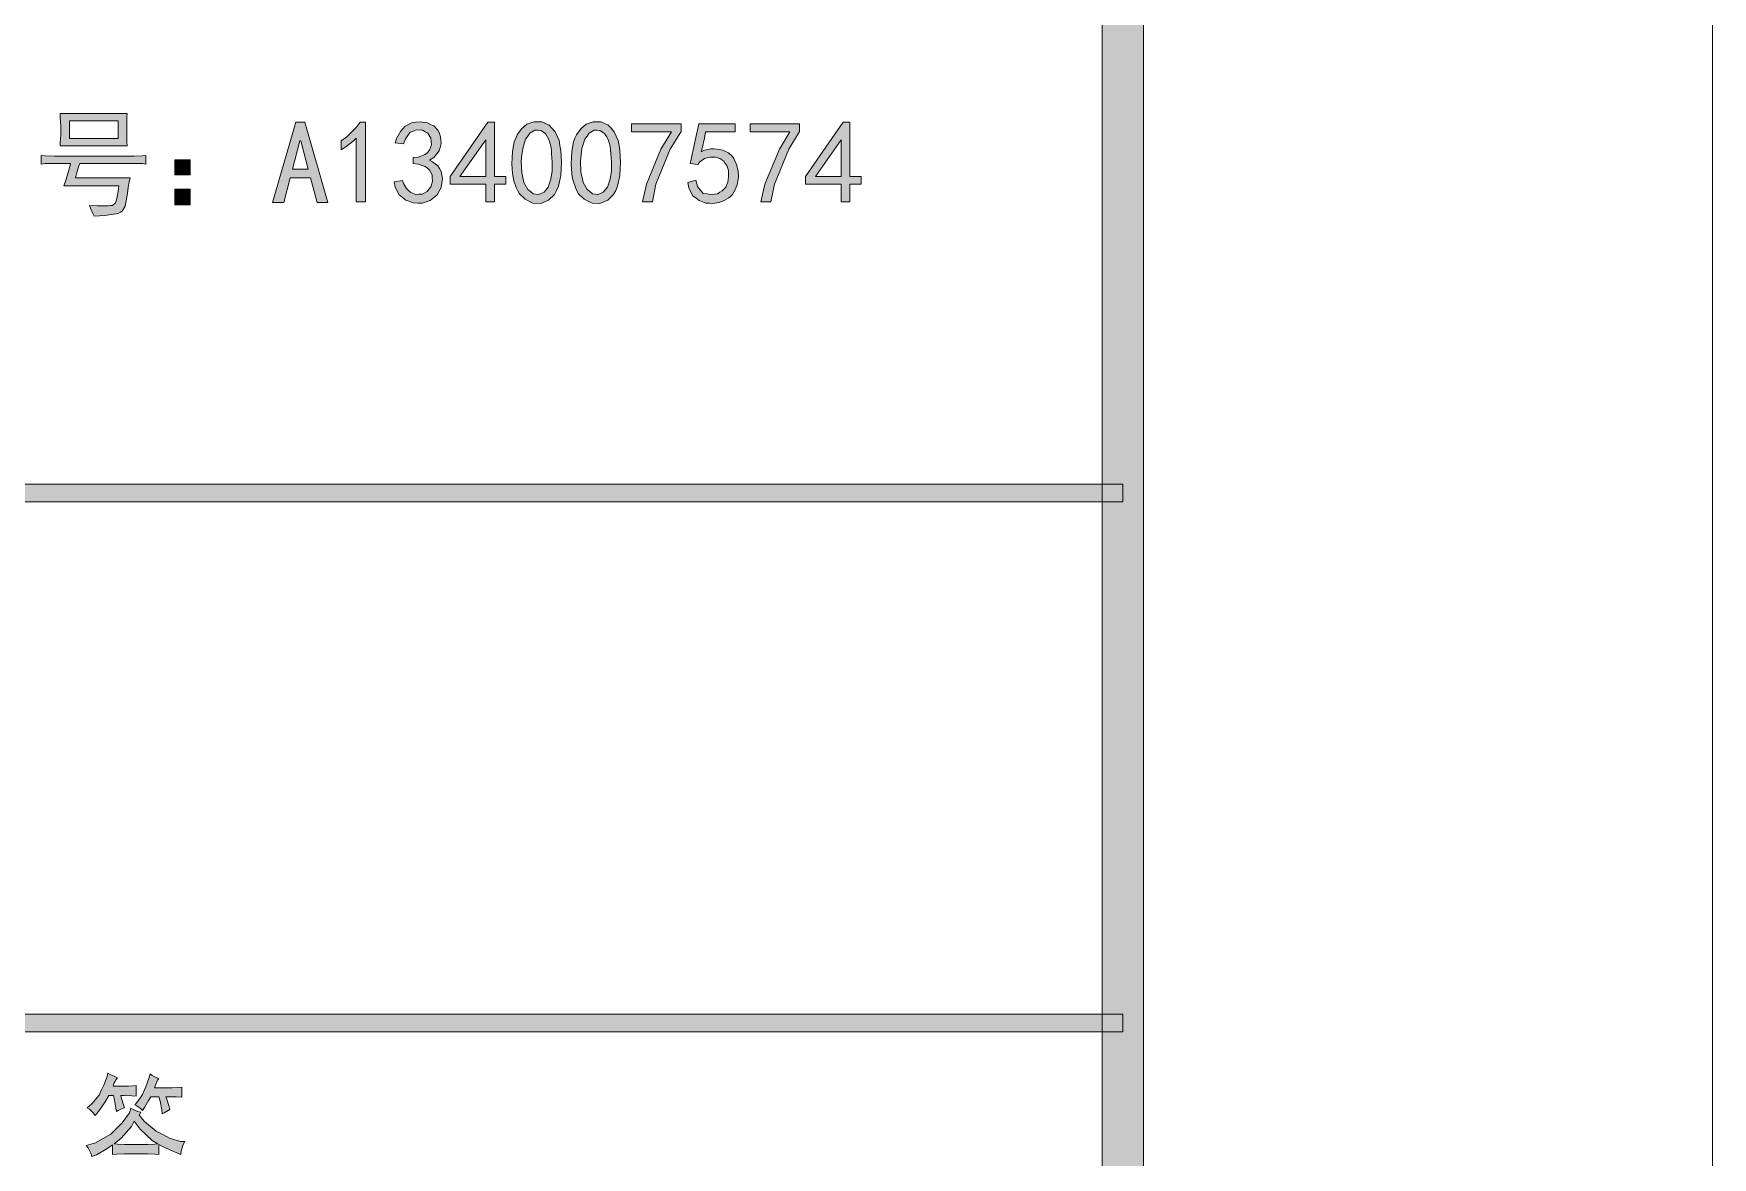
# Model space of a CAD drawing. Header units: millimetres. Extents: x 0 to 586, y 0 to 414.
# Drawn here: x 557.56 to 585.63, y 330.58 to 349.38 of the extents above; entities that cross this region are included whole.
import ezdxf

# ---------------------------------------------------------------- set-up
doc = ezdxf.new("R2010")
doc.units = ezdxf.units.MM

msp = doc.modelspace()

# ---------------------------------------------------------------- hatches: boundary and pattern name
h = msp.add_hatch(color=0)
h.dxf.hatch_style = 2
h.paths.add_polyline_path([(576.117861, 9.514417), (575.429944, 10.205861), (575.429944, 403.877639), (576.117861, 404.569083)])
h = msp.add_hatch(color=0)
h.paths.add_polyline_path([(559.124556, 348.039972), (559.121028, 347.98), (559.1175, 347.849472), (559.1175, 347.775389), (559.1175, 347.701306), (559.121028, 347.563722), (559.124556, 347.496694), (558.002722, 347.496694), (558.00625, 347.549611), (558.013306, 347.680139), (558.013306, 347.750694), (558.013306, 347.828306), (558.00625, 347.972944), (558.002722, 348.039972)])
h.paths.add_polyline_path([(558.972861, 347.620167), (558.972861, 347.912972), (558.157944, 347.912972), (558.157944, 347.620167)])
h = msp.add_hatch(color=0)
h.paths.add_polyline_path([(562.483, 346.55125), (562.299556, 346.55125), (562.190194, 346.964), (561.848, 346.964), (561.742167, 346.55125), (561.555194, 346.55125), (561.94325, 347.891806), (562.098472, 347.891806)])
h.paths.add_polyline_path([(562.151389, 347.108639), (562.027917, 347.581361), (562.013806, 347.581361), (561.886806, 347.108639)])
h = msp.add_hatch(color=0)
h.dxf.hatch_style = 2
h.paths.add_polyline_path([(562.955722, 347.627222), (562.906333, 347.577833), (562.779333, 347.482583), (562.701722, 347.433194), (562.701722, 347.581361), (562.796972, 347.648389), (562.955722, 347.803611), (563.019222, 347.891806), (563.110944, 347.891806), (563.110944, 346.561833), (562.955722, 346.561833)])
h = msp.add_hatch(color=0)
h.dxf.hatch_style = 2
h.paths.add_polyline_path([(563.590722, 346.893444), (563.728306, 346.918139), (563.745944, 346.865222), (563.795333, 346.784083), (563.830611, 346.748806), (563.865889, 346.717056), (563.954083, 346.685306), (564.003472, 346.688833), (564.056389, 346.688833), (564.141056, 346.731167), (564.169278, 346.7735), (564.201028, 346.812306), (564.22925, 346.907556), (564.225722, 346.960472), (564.222194, 347.009861), (564.179861, 347.091), (564.144583, 347.12275), (564.105778, 347.150972), (563.989361, 347.189778), (563.908222, 347.203889), (563.908222, 347.302667), (563.989361, 347.309722), (564.105778, 347.352056), (564.144583, 347.387333), (564.179861, 347.422611), (564.215139, 347.514333), (564.208083, 347.570778), (564.204556, 347.627222), (564.155167, 347.708361), (564.109306, 347.733056), (564.063444, 347.75775), (563.964667, 347.764806), (563.91175, 347.743639), (563.858833, 347.726), (563.777694, 347.616639), (563.745944, 347.528444), (563.604833, 347.549611), (563.629528, 347.620167), (563.693028, 347.736583), (563.735361, 347.782444), (563.774167, 347.828306), (563.883528, 347.88475), (563.954083, 347.891806), (564.024639, 347.898861), (564.144583, 347.881222), (564.1975, 347.856528), (564.250417, 347.831833), (564.3245, 347.754222), (564.345667, 347.701306), (564.366833, 347.648389), (564.373889, 347.5355), (564.35625, 347.472), (564.342139, 347.412028), (564.253944, 347.302667), (564.179861, 347.256806), (564.232778, 347.232111), (564.317444, 347.165083), (564.345667, 347.119222), (564.373889, 347.069833), (564.395056, 346.949889), (564.384472, 346.872278), (564.373889, 346.798194), (564.306861, 346.67825), (564.246889, 346.628861), (564.190444, 346.583), (564.059917, 346.540667), (563.985833, 346.540667), (563.91175, 346.544194), (563.78475, 346.590056), (563.728306, 346.632389), (563.675389, 346.67825), (563.604833, 346.808778)])
h = msp.add_hatch(color=0)
h.paths.add_polyline_path([(565.121778, 346.854639), (564.525583, 346.854639), (564.525583, 346.985167), (565.153528, 347.891806), (565.269944, 347.891806), (565.269944, 346.985167), (565.456917, 346.985167), (565.456917, 346.854639), (565.269944, 346.854639), (565.269944, 346.561833), (565.121778, 346.561833)])
h.paths.add_polyline_path([(565.121778, 346.985167), (565.121778, 347.599), (564.687861, 346.985167)])
h = msp.add_hatch(color=0)
h.paths.add_polyline_path([(565.56275, 347.299139), (565.566278, 347.401444), (565.598028, 347.563722), (565.622722, 347.623694), (565.647417, 347.683667), (565.717972, 347.782444), (565.763833, 347.82125), (565.809694, 347.860056), (565.926111, 347.898861), (565.993139, 347.898861), (566.060167, 347.898861), (566.180111, 347.842417), (566.2295, 347.785972), (566.278889, 347.729528), (566.345917, 347.588417), (566.360028, 347.50375), (566.377667, 347.419083), (566.384722, 347.225056), (566.381194, 347.112167), (566.374139, 347.002806), (566.335333, 346.822889), (566.303583, 346.752333), (566.268306, 346.685306), (566.169528, 346.586528), (566.106028, 346.561833), (566.039, 346.533611), (565.908472, 346.540667), (565.841444, 346.572417), (565.777944, 346.604167), (565.682694, 346.692361), (565.658, 346.745278), (565.629778, 346.801722), (565.590972, 346.914611), (565.580389, 346.974583), (565.566278, 347.034556), (565.559222, 347.196833)])
h.paths.add_polyline_path([(565.725028, 347.345), (565.714444, 347.239167), (565.7215, 347.048667), (565.742667, 346.967528), (565.760306, 346.882861), (565.823806, 346.766444), (565.869667, 346.731167), (565.915528, 346.695889), (566.003722, 346.681778), (566.049583, 346.702944), (566.098972, 346.724111), (566.166, 346.808778), (566.187167, 346.872278), (566.208333, 346.939306), (566.2295, 347.076889), (566.2295, 347.150972), (566.2295, 347.228583), (566.222444, 347.366167), (566.218917, 347.426139), (566.211861, 347.489639), (566.176583, 347.602528), (566.148361, 347.651917), (566.120139, 347.701306), (566.042528, 347.754222), (565.993139, 347.75775), (565.94375, 347.75775), (565.859083, 347.708361), (565.823806, 347.658972), (565.785, 347.609583), (565.739139, 347.450833)])
h = msp.add_hatch(color=0)
h.paths.add_polyline_path([(566.554056, 347.299139), (566.557583, 347.401444), (566.585806, 347.563722), (566.6105, 347.623694), (566.638722, 347.683667), (566.709278, 347.782444), (566.755139, 347.82125), (566.801, 347.860056), (566.917417, 347.898861), (566.984444, 347.898861), (567.051472, 347.898861), (567.167889, 347.842417), (567.220806, 347.785972), (567.270194, 347.729528), (567.337222, 347.588417), (567.351333, 347.50375), (567.365444, 347.419083), (567.376028, 347.225056), (567.368972, 347.112167), (567.365444, 347.002806), (567.326639, 346.822889), (567.294889, 346.752333), (567.259611, 346.685306), (567.160833, 346.586528), (567.097333, 346.561833), (567.030306, 346.533611), (566.899778, 346.540667), (566.83275, 346.572417), (566.765722, 346.604167), (566.674, 346.692361), (566.645778, 346.745278), (566.621083, 346.801722), (566.582278, 346.914611), (566.568167, 346.974583), (566.557583, 347.034556), (566.550528, 347.196833)])
h.paths.add_polyline_path([(566.716333, 347.345), (566.70575, 347.239167), (566.712806, 347.048667), (566.730444, 346.967528), (566.751611, 346.882861), (566.815111, 346.766444), (566.860972, 346.731167), (566.903306, 346.695889), (566.995028, 346.681778), (567.040889, 346.702944), (567.08675, 346.724111), (567.157306, 346.808778), (567.178472, 346.872278), (567.199639, 346.939306), (567.220806, 347.076889), (567.220806, 347.150972), (567.220806, 347.228583), (567.21375, 347.366167), (567.206694, 347.426139), (567.203167, 347.489639), (567.167889, 347.602528), (567.139667, 347.651917), (567.107917, 347.701306), (567.030306, 347.754222), (566.984444, 347.75775), (566.935056, 347.75775), (566.850389, 347.708361), (566.815111, 347.658972), (566.776306, 347.609583), (566.726917, 347.450833)])
h = msp.add_hatch(color=0)
h.dxf.hatch_style = 2
h.paths.add_polyline_path([(567.739389, 346.561833), (567.806417, 346.854639), (568.049833, 347.44025), (568.226222, 347.729528), (567.559472, 347.729528), (567.559472, 347.867111), (568.3885, 347.867111), (568.3885, 347.736583), (568.205056, 347.443778), (567.965167, 346.854639), (567.908722, 346.561833)])
h = msp.add_hatch(color=0)
h.dxf.hatch_style = 2
h.paths.add_polyline_path([(568.635444, 346.925194), (568.663667, 346.819361), (568.755389, 346.702944), (568.822417, 346.692361), (568.885917, 346.681778), (568.995278, 346.692361), (569.034083, 346.720583), (569.076417, 346.745278), (569.132861, 346.808778), (569.1505, 346.851111), (569.168139, 346.889917), (569.18225, 346.981639), (569.18225, 347.031028), (569.178722, 347.083944), (569.1505, 347.168611), (569.125806, 347.203889), (569.101111, 347.239167), (569.037611, 347.285028), (568.998806, 347.295611), (568.96, 347.306194), (568.875333, 347.306194), (568.825944, 347.295611), (568.776556, 347.285028), (568.698944, 347.228583), (568.667194, 347.18625), (568.536667, 347.203889), (568.543722, 347.225056), (568.617806, 347.560194), (568.681306, 347.867111), (569.291611, 347.867111), (569.291611, 347.729528), (568.797722, 347.729528), (568.780083, 347.623694), (568.741278, 347.457889), (568.720111, 347.397917), (568.780083, 347.422611), (568.885917, 347.447306), (568.938833, 347.447306), (568.988222, 347.443778), (569.083472, 347.422611), (569.129333, 347.401444), (569.178722, 347.380278), (569.24575, 347.320306), (569.266917, 347.285028), (569.288083, 347.246222), (569.319833, 347.172139), (569.326889, 347.136861), (569.337472, 347.101583), (569.344528, 347.020444), (569.344528, 346.978111), (569.341, 346.935778), (569.323361, 346.847583), (569.30925, 346.80525), (569.291611, 346.759389), (569.24575, 346.685306), (569.217528, 346.657083), (569.185778, 346.628861), (569.108167, 346.583), (569.065833, 346.565361), (569.019972, 346.547722), (568.917667, 346.533611), (568.861222, 346.537139), (568.80125, 346.540667), (568.691889, 346.583), (568.638972, 346.621806), (568.586056, 346.660611), (568.5155, 346.791139), (568.497861, 346.886389)])
h = msp.add_hatch(color=0)
h.dxf.hatch_style = 2
h.paths.add_polyline_path([(569.718472, 346.561833), (569.789028, 346.854639), (570.032444, 347.44025), (570.205306, 347.729528), (569.542083, 347.729528), (569.542083, 347.867111), (570.367583, 347.867111), (570.367583, 347.736583), (570.187667, 347.443778), (569.947778, 346.854639), (569.887806, 346.561833)])
h = msp.add_hatch(color=0)
h.paths.add_polyline_path([(571.066083, 346.854639), (570.469889, 346.854639), (570.469889, 346.985167), (571.097833, 347.891806), (571.210722, 347.891806), (571.210722, 346.985167), (571.397694, 346.985167), (571.397694, 346.854639), (571.210722, 346.854639), (571.210722, 346.561833), (571.066083, 346.561833)])
h.paths.add_polyline_path([(571.066083, 346.985167), (571.066083, 347.599), (570.632167, 346.985167)])
h = msp.add_hatch(color=0)
h.dxf.hatch_style = 2
h.paths.add_polyline_path([(559.173944, 347.327361), (559.2445, 347.327361), (559.378556, 347.330889), (559.435, 347.334417), (559.435, 347.193306), (559.378556, 347.200361), (559.2445, 347.203889), (559.173944, 347.203889), (558.330806, 347.203889), (558.313167, 347.147444), (558.277889, 347.0275), (558.26025, 346.964), (559.173944, 346.964), (559.159833, 346.9005), (559.142194, 346.798194), (559.138667, 346.752333), (559.131611, 346.71), (559.113972, 346.607694), (559.103389, 346.547722), (559.092806, 346.48775), (559.043417, 346.406611), (559.011667, 346.385444), (558.976389, 346.364278), (558.754139, 346.332528), (558.570694, 346.321944), (558.553056, 346.364278), (558.51425, 346.452472), (558.493083, 346.498333), (558.630667, 346.494806), (558.807056, 346.494806), (558.842333, 346.498333), (558.881139, 346.501861), (558.930528, 346.544194), (558.941111, 346.579472), (558.951694, 346.618278), (558.976389, 346.74175), (558.986972, 346.829944), (558.066222, 346.829944), (558.1015, 346.925194), (558.154417, 347.108639), (558.175583, 347.203889), (557.988611, 347.203889), (557.907472, 347.203889), (557.755778, 347.200361), (557.685222, 347.193306), (557.685222, 347.334417), (557.755778, 347.330889), (557.907472, 347.327361), (557.988611, 347.327361)])
h = msp.add_hatch(color=0)
h.dxf.hatch_style = 2
h.paths.add_polyline_path([(559.921833, 347.263861), (560.179361, 347.263861), (560.179361, 347.009861), (559.921833, 347.009861)])
h = msp.add_hatch(color=0)
h.dxf.hatch_style = 2
h.paths.add_polyline_path([(559.921833, 346.769972), (560.179361, 346.769972), (560.179361, 346.512444), (559.921833, 346.512444)])
h = msp.add_hatch(color=0)
h.dxf.hatch_style = 2
h.paths.add_polyline_path([(575.772139, 341.838139), (575.772139, 341.541806), (541.390417, 341.541806), (541.390417, 341.838139)])
h = msp.add_hatch(color=0)
h.dxf.hatch_style = 2
h.paths.add_polyline_path([(575.772139, 332.976361), (575.772139, 332.680028), (541.390417, 332.680028), (541.390417, 332.976361)])
h = msp.add_hatch(color=0)
h.dxf.hatch_style = 2
h.paths.add_polyline_path([(559.272722, 331.604056), (559.202167, 331.607583), (559.075167, 331.611111), (559.018722, 331.611111), (559.032833, 331.561722), (559.064583, 331.459417), (559.082222, 331.4065), (559.039889, 331.395917), (558.972861, 331.360639), (558.944639, 331.343), (558.937583, 331.399444), (558.912889, 331.5335), (558.89525, 331.611111), (558.817639, 331.611111), (558.757667, 331.508806), (558.644778, 331.343), (558.588333, 331.2795), (558.560111, 331.318306), (558.493083, 331.385333), (558.457806, 331.4065), (558.535417, 331.473528), (558.655361, 331.621694), (558.697694, 331.706361), (558.7365, 331.7875), (558.789417, 331.928611), (558.803528, 331.985056), (558.838806, 331.963889), (558.919944, 331.928611), (558.965806, 331.910972), (558.941111, 331.88275), (558.902306, 331.812194), (558.888194, 331.769861), (559.103389, 331.769861), (559.145722, 331.769861), (559.230389, 331.773389), (559.272722, 331.780444)])
h = msp.add_hatch(color=0)
h.dxf.hatch_style = 2
h.paths.add_polyline_path([(559.840694, 331.381806), (559.808944, 331.360639), (559.741917, 331.325361), (559.710167, 331.307722), (559.703111, 331.37475), (559.674889, 331.519389), (559.653722, 331.593472), (559.523194, 331.593472), (559.484389, 331.529972), (559.413833, 331.413556), (559.382083, 331.360639), (559.350333, 331.395917), (559.286833, 331.441778), (559.251556, 331.455889), (559.297417, 331.508806), (559.378556, 331.632278), (559.406778, 331.695778), (559.435, 331.759278), (559.487917, 331.900389), (559.509083, 331.974472), (559.540833, 331.949778), (559.611389, 331.9145), (559.653722, 331.900389), (559.632556, 331.868639), (559.597278, 331.7875), (559.583167, 331.741639), (559.840694, 331.741639), (559.875972, 331.741639), (559.97475, 331.748694), (560.03825, 331.752222), (560.03825, 331.582889), (559.943, 331.589944), (559.812472, 331.593472), (559.773667, 331.593472), (559.787778, 331.551139), (559.823056, 331.445306)])
h = msp.add_hatch(color=0)
h.paths.add_polyline_path([(560.024139, 330.626861), (559.886556, 330.679778), (559.703111, 330.764444), (559.653722, 330.796194), (559.653722, 330.626861), (559.590222, 330.633917), (559.470278, 330.637444), (559.410306, 330.637444), (559.138667, 330.637444), (559.075167, 330.637444), (558.948167, 330.633917), (558.881139, 330.626861), (558.881139, 330.785611), (558.785889, 330.722111), (558.613028, 330.623333), (558.531889, 330.591583), (558.517778, 330.648028), (558.471917, 330.73975), (558.436639, 330.775028), (558.595389, 330.824417), (558.852917, 330.965528), (558.948167, 331.060778), (559.043417, 331.156028), (559.163361, 331.325361), (559.188056, 331.399444), (559.223333, 331.381806), (559.304472, 331.346528), (559.353861, 331.332417), (559.325639, 331.286556), (559.413833, 331.180722), (559.611389, 331.014917), (559.72075, 330.958472), (559.830111, 330.8985), (560.017083, 330.842056), (560.091167, 330.842056), (560.062944, 330.796194), (560.027667, 330.686833)])
h.paths.add_polyline_path([(558.909361, 330.80325), (558.965806, 330.799722), (559.078694, 330.796194), (559.138667, 330.796194), (559.410306, 330.796194), (559.470278, 330.796194), (559.583167, 330.799722), (559.639611, 330.80325), (559.544361, 330.859694), (559.343278, 331.050194), (559.2445, 331.18425), (559.195111, 331.092528), (559.025778, 330.902028)])

# ---------------------------------------------------------------- linework, layer by layer
at = {"color": 0, "lineweight": 0}
for points in [[(0, 0), (585.632278, 0), (585.632278, 414.0835), (0, 414.0835)], [(576.117861, 9.514417), (575.429944, 10.205861), (575.429944, 403.877639), (576.117861, 404.569083)], [(559.124556, 348.039972), (559.121028, 347.98), (559.1175, 347.849472), (559.1175, 347.775389), (559.1175, 347.701306), (559.121028, 347.563722), (559.124556, 347.496694), (558.002722, 347.496694), (558.00625, 347.549611), (558.013306, 347.680139), (558.013306, 347.750694), (558.013306, 347.828306), (558.00625, 347.972944), (558.002722, 348.039972)], [(558.972861, 347.620167), (558.972861, 347.912972), (558.157944, 347.912972), (558.157944, 347.620167)], [(562.483, 346.55125), (562.299556, 346.55125), (562.190194, 346.964), (561.848, 346.964), (561.742167, 346.55125), (561.555194, 346.55125), (561.94325, 347.891806), (562.098472, 347.891806)], [(562.955722, 347.627222), (562.906333, 347.577833), (562.779333, 347.482583), (562.701722, 347.433194), (562.701722, 347.581361), (562.796972, 347.648389), (562.955722, 347.803611), (563.019222, 347.891806), (563.110944, 347.891806), (563.110944, 346.561833), (562.955722, 346.561833)], [(563.590722, 346.893444), (563.728306, 346.918139), (563.745944, 346.865222), (563.795333, 346.784083), (563.830611, 346.748806), (563.865889, 346.717056), (563.954083, 346.685306), (564.003472, 346.688833), (564.056389, 346.688833), (564.141056, 346.731167), (564.169278, 346.7735), (564.201028, 346.812306), (564.22925, 346.907556), (564.225722, 346.960472), (564.222194, 347.009861), (564.179861, 347.091), (564.144583, 347.12275), (564.105778, 347.150972), (563.989361, 347.189778), (563.908222, 347.203889), (563.908222, 347.302667), (563.989361, 347.309722), (564.105778, 347.352056), (564.144583, 347.387333), (564.179861, 347.422611), (564.215139, 347.514333), (564.208083, 347.570778), (564.204556, 347.627222), (564.155167, 347.708361), (564.109306, 347.733056), (564.063444, 347.75775), (563.964667, 347.764806), (563.91175, 347.743639), (563.858833, 347.726), (563.777694, 347.616639), (563.745944, 347.528444), (563.604833, 347.549611), (563.629528, 347.620167), (563.693028, 347.736583), (563.735361, 347.782444), (563.774167, 347.828306), (563.883528, 347.88475), (563.954083, 347.891806), (564.024639, 347.898861), (564.144583, 347.881222), (564.1975, 347.856528), (564.250417, 347.831833), (564.3245, 347.754222), (564.345667, 347.701306), (564.366833, 347.648389), (564.373889, 347.5355), (564.35625, 347.472), (564.342139, 347.412028), (564.253944, 347.302667), (564.179861, 347.256806), (564.232778, 347.232111), (564.317444, 347.165083), (564.345667, 347.119222), (564.373889, 347.069833), (564.395056, 346.949889), (564.384472, 346.872278), (564.373889, 346.798194), (564.306861, 346.67825), (564.246889, 346.628861), (564.190444, 346.583), (564.059917, 346.540667), (563.985833, 346.540667), (563.91175, 346.544194), (563.78475, 346.590056), (563.728306, 346.632389), (563.675389, 346.67825), (563.604833, 346.808778)], [(565.121778, 346.854639), (564.525583, 346.854639), (564.525583, 346.985167), (565.153528, 347.891806), (565.269944, 347.891806), (565.269944, 346.985167), (565.456917, 346.985167), (565.456917, 346.854639), (565.269944, 346.854639), (565.269944, 346.561833), (565.121778, 346.561833)], [(565.56275, 347.299139), (565.566278, 347.401444), (565.598028, 347.563722), (565.622722, 347.623694), (565.647417, 347.683667), (565.717972, 347.782444), (565.763833, 347.82125), (565.809694, 347.860056), (565.926111, 347.898861), (565.993139, 347.898861), (566.060167, 347.898861), (566.180111, 347.842417), (566.2295, 347.785972), (566.278889, 347.729528), (566.345917, 347.588417), (566.360028, 347.50375), (566.377667, 347.419083), (566.384722, 347.225056), (566.381194, 347.112167), (566.374139, 347.002806), (566.335333, 346.822889), (566.303583, 346.752333), (566.268306, 346.685306), (566.169528, 346.586528), (566.106028, 346.561833), (566.039, 346.533611), (565.908472, 346.540667), (565.841444, 346.572417), (565.777944, 346.604167), (565.682694, 346.692361), (565.658, 346.745278), (565.629778, 346.801722), (565.590972, 346.914611), (565.580389, 346.974583), (565.566278, 347.034556), (565.559222, 347.196833)], [(566.554056, 347.299139), (566.557583, 347.401444), (566.585806, 347.563722), (566.6105, 347.623694), (566.638722, 347.683667), (566.709278, 347.782444), (566.755139, 347.82125), (566.801, 347.860056), (566.917417, 347.898861), (566.984444, 347.898861), (567.051472, 347.898861), (567.167889, 347.842417), (567.220806, 347.785972), (567.270194, 347.729528), (567.337222, 347.588417), (567.351333, 347.50375), (567.365444, 347.419083), (567.376028, 347.225056), (567.368972, 347.112167), (567.365444, 347.002806), (567.326639, 346.822889), (567.294889, 346.752333), (567.259611, 346.685306), (567.160833, 346.586528), (567.097333, 346.561833), (567.030306, 346.533611), (566.899778, 346.540667), (566.83275, 346.572417), (566.765722, 346.604167), (566.674, 346.692361), (566.645778, 346.745278), (566.621083, 346.801722), (566.582278, 346.914611), (566.568167, 346.974583), (566.557583, 347.034556), (566.550528, 347.196833)], [(567.739389, 346.561833), (567.806417, 346.854639), (568.049833, 347.44025), (568.226222, 347.729528), (567.559472, 347.729528), (567.559472, 347.867111), (568.3885, 347.867111), (568.3885, 347.736583), (568.205056, 347.443778), (567.965167, 346.854639), (567.908722, 346.561833)], [(568.635444, 346.925194), (568.663667, 346.819361), (568.755389, 346.702944), (568.822417, 346.692361), (568.885917, 346.681778), (568.995278, 346.692361), (569.034083, 346.720583), (569.076417, 346.745278), (569.132861, 346.808778), (569.1505, 346.851111), (569.168139, 346.889917), (569.18225, 346.981639), (569.18225, 347.031028), (569.178722, 347.083944), (569.1505, 347.168611), (569.125806, 347.203889), (569.101111, 347.239167), (569.037611, 347.285028), (568.998806, 347.295611), (568.96, 347.306194), (568.875333, 347.306194), (568.825944, 347.295611), (568.776556, 347.285028), (568.698944, 347.228583), (568.667194, 347.18625), (568.536667, 347.203889), (568.543722, 347.225056), (568.617806, 347.560194), (568.681306, 347.867111), (569.291611, 347.867111), (569.291611, 347.729528), (568.797722, 347.729528), (568.780083, 347.623694), (568.741278, 347.457889), (568.720111, 347.397917), (568.780083, 347.422611), (568.885917, 347.447306), (568.938833, 347.447306), (568.988222, 347.443778), (569.083472, 347.422611), (569.129333, 347.401444), (569.178722, 347.380278), (569.24575, 347.320306), (569.266917, 347.285028), (569.288083, 347.246222), (569.319833, 347.172139), (569.326889, 347.136861), (569.337472, 347.101583), (569.344528, 347.020444), (569.344528, 346.978111), (569.341, 346.935778), (569.323361, 346.847583), (569.30925, 346.80525), (569.291611, 346.759389), (569.24575, 346.685306), (569.217528, 346.657083), (569.185778, 346.628861), (569.108167, 346.583), (569.065833, 346.565361), (569.019972, 346.547722), (568.917667, 346.533611), (568.861222, 346.537139), (568.80125, 346.540667), (568.691889, 346.583), (568.638972, 346.621806), (568.586056, 346.660611), (568.5155, 346.791139), (568.497861, 346.886389)], [(569.718472, 346.561833), (569.789028, 346.854639), (570.032444, 347.44025), (570.205306, 347.729528), (569.542083, 347.729528), (569.542083, 347.867111), (570.367583, 347.867111), (570.367583, 347.736583), (570.187667, 347.443778), (569.947778, 346.854639), (569.887806, 346.561833)], [(571.066083, 346.854639), (570.469889, 346.854639), (570.469889, 346.985167), (571.097833, 347.891806), (571.210722, 347.891806), (571.210722, 346.985167), (571.397694, 346.985167), (571.397694, 346.854639), (571.210722, 346.854639), (571.210722, 346.561833), (571.066083, 346.561833)], [(562.151389, 347.108639), (562.027917, 347.581361), (562.013806, 347.581361), (561.886806, 347.108639)], [(565.121778, 346.985167), (565.121778, 347.599), (564.687861, 346.985167)], [(565.725028, 347.345), (565.714444, 347.239167), (565.7215, 347.048667), (565.742667, 346.967528), (565.760306, 346.882861), (565.823806, 346.766444), (565.869667, 346.731167), (565.915528, 346.695889), (566.003722, 346.681778), (566.049583, 346.702944), (566.098972, 346.724111), (566.166, 346.808778), (566.187167, 346.872278), (566.208333, 346.939306), (566.2295, 347.076889), (566.2295, 347.150972), (566.2295, 347.228583), (566.222444, 347.366167), (566.218917, 347.426139), (566.211861, 347.489639), (566.176583, 347.602528), (566.148361, 347.651917), (566.120139, 347.701306), (566.042528, 347.754222), (565.993139, 347.75775), (565.94375, 347.75775), (565.859083, 347.708361), (565.823806, 347.658972), (565.785, 347.609583), (565.739139, 347.450833)], [(566.716333, 347.345), (566.70575, 347.239167), (566.712806, 347.048667), (566.730444, 346.967528), (566.751611, 346.882861), (566.815111, 346.766444), (566.860972, 346.731167), (566.903306, 346.695889), (566.995028, 346.681778), (567.040889, 346.702944), (567.08675, 346.724111), (567.157306, 346.808778), (567.178472, 346.872278), (567.199639, 346.939306), (567.220806, 347.076889), (567.220806, 347.150972), (567.220806, 347.228583), (567.21375, 347.366167), (567.206694, 347.426139), (567.203167, 347.489639), (567.167889, 347.602528), (567.139667, 347.651917), (567.107917, 347.701306), (567.030306, 347.754222), (566.984444, 347.75775), (566.935056, 347.75775), (566.850389, 347.708361), (566.815111, 347.658972), (566.776306, 347.609583), (566.726917, 347.450833)], [(571.066083, 346.985167), (571.066083, 347.599), (570.632167, 346.985167)], [(559.173944, 347.327361), (559.2445, 347.327361), (559.378556, 347.330889), (559.435, 347.334417), (559.435, 347.193306), (559.378556, 347.200361), (559.2445, 347.203889), (559.173944, 347.203889), (558.330806, 347.203889), (558.313167, 347.147444), (558.277889, 347.0275), (558.26025, 346.964), (559.173944, 346.964), (559.159833, 346.9005), (559.142194, 346.798194), (559.138667, 346.752333), (559.131611, 346.71), (559.113972, 346.607694), (559.103389, 346.547722), (559.092806, 346.48775), (559.043417, 346.406611), (559.011667, 346.385444), (558.976389, 346.364278), (558.754139, 346.332528), (558.570694, 346.321944), (558.553056, 346.364278), (558.51425, 346.452472), (558.493083, 346.498333), (558.630667, 346.494806), (558.807056, 346.494806), (558.842333, 346.498333), (558.881139, 346.501861), (558.930528, 346.544194), (558.941111, 346.579472), (558.951694, 346.618278), (558.976389, 346.74175), (558.986972, 346.829944), (558.066222, 346.829944), (558.1015, 346.925194), (558.154417, 347.108639), (558.175583, 347.203889), (557.988611, 347.203889), (557.907472, 347.203889), (557.755778, 347.200361), (557.685222, 347.193306), (557.685222, 347.334417), (557.755778, 347.330889), (557.907472, 347.327361), (557.988611, 347.327361)], [(559.921833, 347.263861), (560.179361, 347.263861), (560.179361, 347.009861), (559.921833, 347.009861)], [(559.921833, 346.769972), (560.179361, 346.769972), (560.179361, 346.512444), (559.921833, 346.512444)], [(575.772139, 341.838139), (575.772139, 341.541806), (541.390417, 341.541806), (541.390417, 341.838139)], [(575.772139, 332.976361), (575.772139, 332.680028), (541.390417, 332.680028), (541.390417, 332.976361)], [(559.272722, 331.604056), (559.202167, 331.607583), (559.075167, 331.611111), (559.018722, 331.611111), (559.032833, 331.561722), (559.064583, 331.459417), (559.082222, 331.4065), (559.039889, 331.395917), (558.972861, 331.360639), (558.944639, 331.343), (558.937583, 331.399444), (558.912889, 331.5335), (558.89525, 331.611111), (558.817639, 331.611111), (558.757667, 331.508806), (558.644778, 331.343), (558.588333, 331.2795), (558.560111, 331.318306), (558.493083, 331.385333), (558.457806, 331.4065), (558.535417, 331.473528), (558.655361, 331.621694), (558.697694, 331.706361), (558.7365, 331.7875), (558.789417, 331.928611), (558.803528, 331.985056), (558.838806, 331.963889), (558.919944, 331.928611), (558.965806, 331.910972), (558.941111, 331.88275), (558.902306, 331.812194), (558.888194, 331.769861), (559.103389, 331.769861), (559.145722, 331.769861), (559.230389, 331.773389), (559.272722, 331.780444)], [(559.840694, 331.381806), (559.808944, 331.360639), (559.741917, 331.325361), (559.710167, 331.307722), (559.703111, 331.37475), (559.674889, 331.519389), (559.653722, 331.593472), (559.523194, 331.593472), (559.484389, 331.529972), (559.413833, 331.413556), (559.382083, 331.360639), (559.350333, 331.395917), (559.286833, 331.441778), (559.251556, 331.455889), (559.297417, 331.508806), (559.378556, 331.632278), (559.406778, 331.695778), (559.435, 331.759278), (559.487917, 331.900389), (559.509083, 331.974472), (559.540833, 331.949778), (559.611389, 331.9145), (559.653722, 331.900389), (559.632556, 331.868639), (559.597278, 331.7875), (559.583167, 331.741639), (559.840694, 331.741639), (559.875972, 331.741639), (559.97475, 331.748694), (560.03825, 331.752222), (560.03825, 331.582889), (559.943, 331.589944), (559.812472, 331.593472), (559.773667, 331.593472), (559.787778, 331.551139), (559.823056, 331.445306)], [(560.024139, 330.626861), (559.886556, 330.679778), (559.703111, 330.764444), (559.653722, 330.796194), (559.653722, 330.626861), (559.590222, 330.633917), (559.470278, 330.637444), (559.410306, 330.637444), (559.138667, 330.637444), (559.075167, 330.637444), (558.948167, 330.633917), (558.881139, 330.626861), (558.881139, 330.785611), (558.785889, 330.722111), (558.613028, 330.623333), (558.531889, 330.591583), (558.517778, 330.648028), (558.471917, 330.73975), (558.436639, 330.775028), (558.595389, 330.824417), (558.852917, 330.965528), (558.948167, 331.060778), (559.043417, 331.156028), (559.163361, 331.325361), (559.188056, 331.399444), (559.223333, 331.381806), (559.304472, 331.346528), (559.353861, 331.332417), (559.325639, 331.286556), (559.413833, 331.180722), (559.611389, 331.014917), (559.72075, 330.958472), (559.830111, 330.8985), (560.017083, 330.842056), (560.091167, 330.842056), (560.062944, 330.796194), (560.027667, 330.686833)], [(558.909361, 330.80325), (558.965806, 330.799722), (559.078694, 330.796194), (559.138667, 330.796194), (559.410306, 330.796194), (559.470278, 330.796194), (559.583167, 330.799722), (559.639611, 330.80325), (559.544361, 330.859694), (559.343278, 331.050194), (559.2445, 331.18425), (559.195111, 331.092528), (559.025778, 330.902028)]]:
    msp.add_lwpolyline(points, close=True, dxfattribs=at)

doc.saveas('drawing.dxf')
